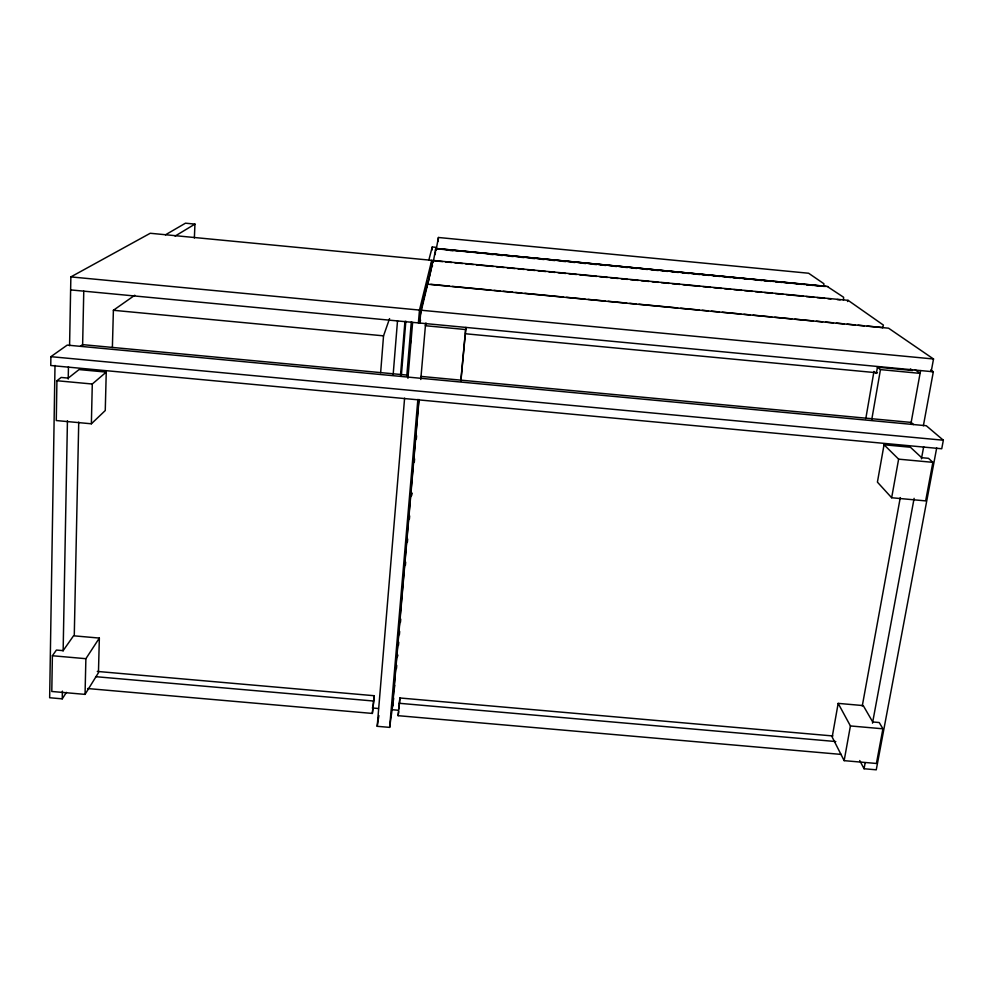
<?xml version="1.0" encoding="UTF-8"?>
<svg xmlns="http://www.w3.org/2000/svg" width="993" height="993" viewBox="0 0 993 993"><rect width="100%" height="100%" fill="white"/><g stroke="black" fill="none" stroke-linecap="round" stroke-linejoin="round"><path stroke-width="1.49" d="M431.744 260.327L419.48 310.077L418.388 322.911L431.347 268.669L431.744 260.327L150.253 233.268L70.863 276.898L69.572 345.676M432.725 262.785L432.923 260.439L848.109 300.345L883.385 325.083L882.74 327.578L867.199 326.076M50.891 356.673L50.755 365.498L941.736 448.762L943.35 440.222L926.283 425.736L67.214 345.105L50.891 356.673L943.35 440.222M55 365.449L49.65 697.744L62.249 698.849L66.457 692.344M52.381 655.74L51.797 691.476L85.05 694.38L98.456 672.72L99.35 638.077L73.544 635.793L63.142 650.638L56.427 650.055L52.381 655.74L85.882 658.694L99.35 638.077M56.924 380.729L56.266 420.548L91.368 423.788L105.258 410.543L106.251 372.102L79.055 369.57L68.232 378.11L61.156 377.452L56.924 380.729L92.287 384.018L106.251 372.102M397.585 654.908L397.374 656.807M62.249 698.849L62.385 691.116M63.142 650.949L67.437 420.784M68.219 379.065L68.455 366.715M74.276 635.433L78.732 422.087M82.618 345.341L83.772 291.148M85.05 694.38L85.882 658.694M91.368 423.788L92.287 384.018M112.383 347.476L113.388 310.288L134.787 295.244M194.367 238.01L194.951 224.108L185.468 223.189L165.446 234.832M427.722 284.606L432.911 260.439M435.592 250.521L435.753 248.312L433.196 262.45M460.975 380.356L465.878 327.417L465.295 333.747L877.464 372.822M435.964 250.77L438.434 237.488L808.612 273.236L823.929 283.75L823.681 286.369M380.642 372.66L383.534 335.845L389.566 318.604M393.166 374.522L397.523 320.714M87.57 688.534L372.35 713.433L374.262 695.721L97.314 671.429M374.262 695.721L372.35 713.433M400.514 375.217L404.945 321.422M401.395 375.006L405.839 321.149M393.675 698.265L389.641 727.385L377.203 726.305L404.598 398.156M406.807 375.739L411.313 321.819M410.382 343.69L410.643 340.599M407.924 378.283L412.616 322.365M427.226 284.06L420.92 310.213L419.828 323.048L420.536 320.044M389.641 727.385L417.867 399.397M418.823 399.869L392.086 709.71L398.267 710.243M392.583 706.16L419.046 399.521M420.771 379.487L425.6 323.594M431.992 250.062L432.253 246.984L436.275 247.369M396.468 668.45L396.741 665.372M398.466 645.338L398.739 642.26M399.409 634.564L399.67 631.474M400.464 622.239L400.738 619.148M405.392 565.228L405.665 562.15M407.391 542.116L407.664 539.038M409.389 519.004L409.662 515.926M411.661 492.813L411.387 495.892L411.375 494.737M414.317 461.993L414.59 458.915M416.315 438.894L416.588 435.803M438.087 241.498L438.434 237.488M841.282 754.419L398.131 715.68L399.894 697.98L832.854 735.962M398.95 708.754L399.894 697.98M411.474 494.427L411.586 492.876L411.313 495.979M432.303 266.695L432.439 265.168M435.17 254.593L435.418 252.011M460.764 381.275L465.109 335.075M397.411 656.361L397.585 654.921M398.131 715.68L398.64 711.646M393.96 691.178L394.78 685.232M377.203 726.305L378.892 715.593M426.903 287.536L427.238 284.147L888.561 328.186L933.519 358.994L931.198 371.581M865.784 418.661L873.952 371.432M910.469 368.949L912.555 370.513L877.44 367.187L876.36 373.418L874.746 372.102M871.705 419.865L880.456 369.607L877.44 367.187M838.166 703.379L832.184 737.079L844.149 760.65L876.422 763.468L882.914 728.8L879.227 722.532L872.723 721.961L863.24 705.589L838.166 703.379L850.418 725.945L844.149 760.65M884.043 444.765L877.415 482.126L891.652 497.741L925.65 500.894L932.874 462.341L928.505 458.319L921.653 457.686L910.407 447.235L884.043 444.765L898.628 459.151L932.874 462.341M891.652 497.741L898.628 459.151M910.953 423.552L920.585 370.575M862.259 706.023L900.279 497.58M923.366 425.798L933.321 371.779L930.801 369.979M936.697 447.905L876.26 769.811L864.059 768.743L865.188 762.661M872.499 723.165L914.119 498.337M921.43 458.84L923.689 446.689M420.684 378.283L421.044 376.409L911.164 422.422L913.597 424.557M847.525 301.537L848.01 300.333M425.997 322.986L425.414 325.729L465.742 329.552M407.751 377.067L408.185 375.193L82.63 344.633L80.309 346.334M428.79 260.278L432.253 246.984M827.641 286.729L843.64 297.279L843.38 300.047M175.091 236.086L194.951 224.108M850.418 725.945L882.914 728.8M95.589 676.667L373.368 701.008M399.211 703.28L835.796 741.548M372.276 707.972L378.432 708.505M430.801 284.333L449.308 286.108M452.386 286.406L490.952 290.093M494.042 290.39L500.211 290.974M503.277 291.259L512.549 292.153M515.628 292.451L521.797 293.047M524.875 293.32L563.453 297.031M566.531 297.329L585.038 299.092M588.129 299.389L605.097 301.016M608.175 301.301L626.695 303.076M629.773 303.374L635.942 303.957M638.983 304.243L677.598 307.942M680.677 308.24L699.184 310.015M702.274 310.312L708.443 310.896M711.46 311.181L719.242 311.926M722.321 312.224L740.84 313.999M743.918 314.297L750.087 314.88M753.091 315.153L771.685 316.953M774.763 317.239L791.731 318.865M794.822 319.163L813.329 320.938M816.42 321.223L822.589 321.819M825.568 322.092L833.388 322.849M836.466 323.147L844.174 323.879M847.153 324.152L854.973 324.922M858.064 325.207L864.233 325.803M70.863 276.898L419.48 310.077M420.92 310.213L933.519 358.994M70.627 289.906L933.321 371.779M880.456 369.607L920.077 373.368L915.174 369.731M113.388 310.288L383.534 335.845M826.201 286.418L435.716 248.449L773.634 281.441M435.691 248.709L827.839 286.481M449.941 250.447L453.031 250.745M490.083 254.32L493.173 254.618M499.355 255.213L502.446 255.511M510.154 256.244L513.244 256.542M520.965 257.286L524.056 257.584M530.237 258.18L534.867 258.627M541.036 259.223L544.127 259.521M550.308 260.116L554.938 260.563M561.107 261.159L565.749 261.606M571.918 262.202L575.009 262.5M581.178 263.095L585.82 263.542M591.989 264.138L596.619 264.585M601.249 265.032L605.891 265.466M612.06 266.062L616.69 266.509M622.872 267.105L627.502 267.551M632.131 267.998L636.761 268.445M642.943 269.041L647.573 269.488M652.202 269.935L658.384 270.53M663.014 270.977L667.644 271.424M672.273 271.871L678.455 272.467M683.085 272.914L689.266 273.509M693.896 273.956L700.065 274.552M703.156 274.838L709.337 275.433M713.967 275.88L720.136 276.476M724.778 276.923L730.947 277.519M734.038 277.817L740.207 278.412M744.849 278.859L749.479 279.306M755.648 279.902L761.83 280.498M764.92 280.796L771.089 281.391M775.719 281.838L781.901 282.434M786.53 282.881L791.16 283.328M797.342 283.924L801.972 284.358M806.601 284.805L812.783 285.401M434.822 260.874L442.53 261.606M445.609 261.904L451.778 262.5M454.856 262.797L462.564 263.53M465.643 263.828L473.351 264.572M476.429 264.87L493.384 266.496M496.475 266.794L504.183 267.539M507.262 267.837L514.97 268.569M518.048 268.867L524.217 269.463M527.295 269.761L535.004 270.493M538.082 270.791L545.79 271.536M548.881 271.834L555.037 272.43M558.103 272.715L565.836 273.46M568.915 273.758L576.623 274.502M579.701 274.8L596.656 276.426M599.735 276.724L607.443 277.457M610.534 277.755L618.229 278.499M621.32 278.797L627.489 279.393M630.567 279.678L638.276 280.423M641.354 280.721L649.062 281.466M652.14 281.764L658.309 282.347M661.338 282.633L669.096 283.39M672.187 283.688L679.882 284.42M682.973 284.718L699.928 286.356M703.007 286.642L710.715 287.387M713.793 287.685L721.501 288.429M724.592 288.727L730.749 289.311M733.839 289.608L741.535 290.353M744.626 290.651L752.334 291.383M755.412 291.681L761.581 292.277M764.585 292.563L772.368 293.32M775.446 293.605L783.154 294.35M786.245 294.648L803.188 296.274M806.279 296.572L813.987 297.317M817.065 297.615L824.773 298.347M827.852 298.645L830.942 298.943M837.099 299.538L840.19 299.836M776.725 281.764L804.491 284.47M807.582 284.78L824.55 286.431M882.628 327.553L882.74 327.578A3.202 0.931 -82.7 0 0 882.38 327.504M859.715 760.539L864.059 768.743"/></g></svg>
